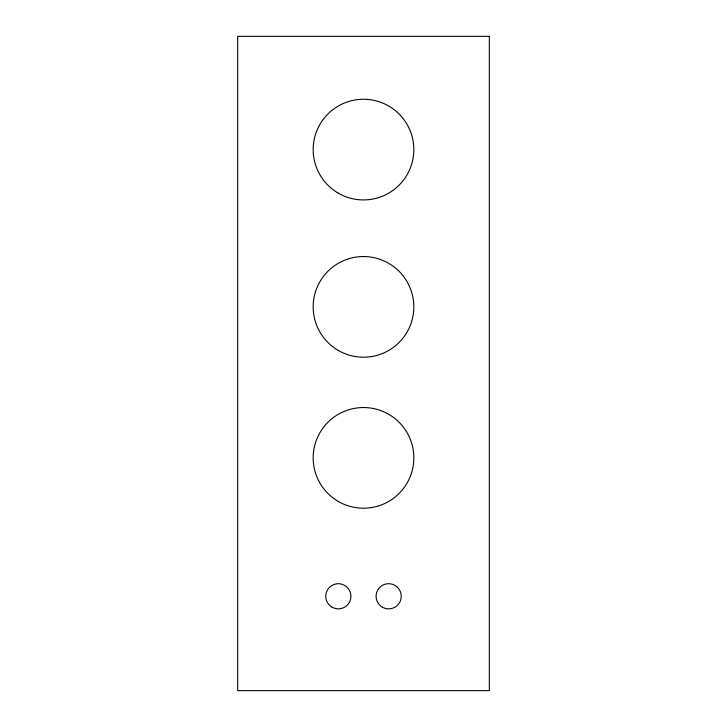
<?xml version="1.0" encoding="UTF-8"?>
<svg xmlns="http://www.w3.org/2000/svg" width="727" height="727" viewBox="0 0 727 727"><rect width="100%" height="100%" fill="white"/><g stroke="black" fill="none" stroke-linecap="round" stroke-linejoin="round"><path stroke-width="1.09" d="M489.326 36.35L237.674 36.35L237.674 690.65L489.326 690.65L489.326 36.35M338.337 193.182A50.327 50.327 0 0 0 413.827 149.598A50.327 50.327 0 0 0 338.337 106.006A50.327 50.327 0 0 0 338.337 193.182M338.337 350.469A50.327 50.327 0 0 0 413.827 306.876A50.327 50.327 0 0 0 338.337 263.292A50.327 50.327 0 0 0 338.337 350.469M338.337 501.457A50.327 50.327 0 0 0 413.827 457.874A50.327 50.327 0 0 0 338.337 414.281A50.327 50.327 0 0 0 338.337 501.457M382.375 607.172A12.586 12.586 0 0 0 401.249 596.276A12.586 12.586 0 0 0 382.375 585.38A12.586 12.586 0 0 0 382.375 607.172M332.039 607.172A12.586 12.586 0 0 0 350.914 596.276A12.586 12.586 0 0 0 332.039 585.38A12.586 12.586 0 0 0 332.039 607.172"/></g></svg>
